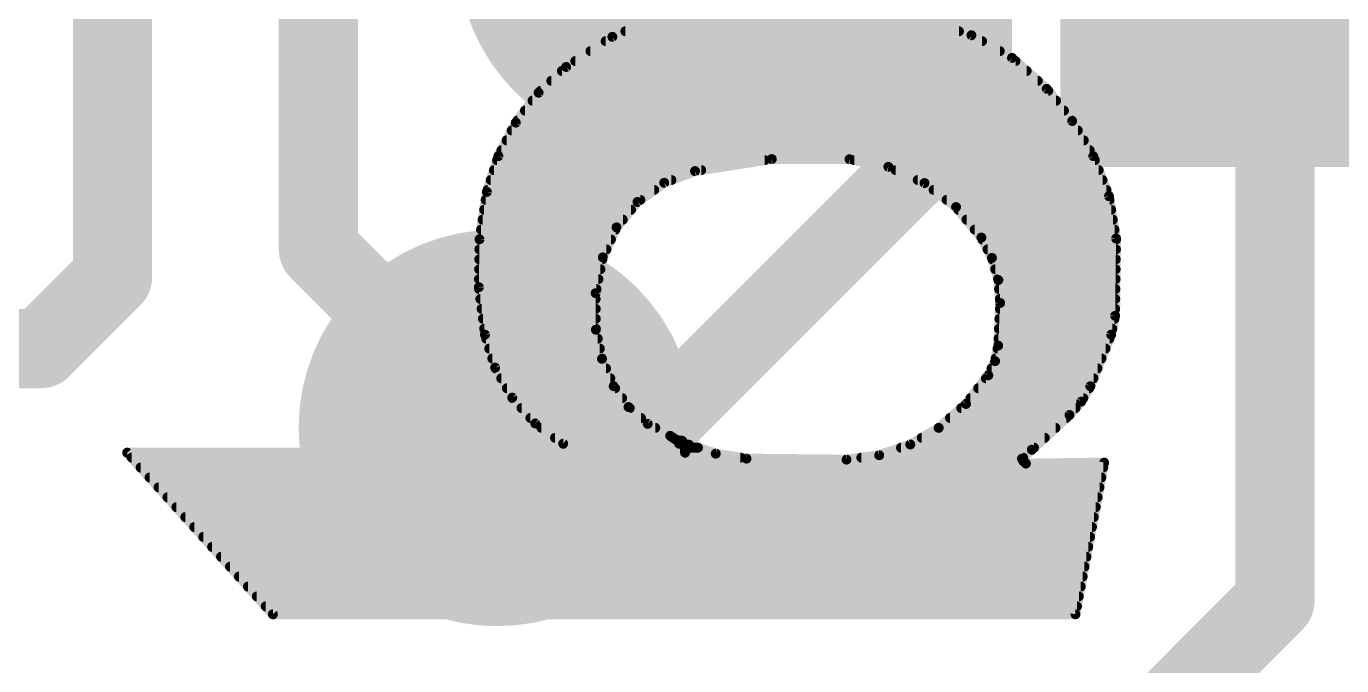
# Model space of a CAD drawing. Extents: x -3.8 to 20.4, y -39.4 to 28.1.
# Drawn here: x 11.189 to 14.561, y 7.112 to 8.75 of the extents above; entities that cross this region are included whole.
import ezdxf

# ---------------------------------------------------------------- set-up
doc = ezdxf.new("R2010")
doc.units = 0
for name, color, linetype in [('1', 12, 'CONTINUOUS'), ('16', 132, 'CONTINUOUS'), ('18', 110, 'CONTINUOUS'), ('22', 40, 'CONTINUOUS'), ('51', 53, 'CONTINUOUS')]:
    doc.layers.add(name, color=color, linetype=linetype)

# ---------------------------------------------------------------- blocks, each defined once
blk = doc.blocks.new('RECT')
blk.add_solid([(-0.5, -0.5), (0.5, -0.5), (-0.5, 0.5), (0.5, 0.5)])
blk = doc.blocks.new('ROUNDV')
at = {"const_width": 0.5}
blk.add_lwpolyline([(0, -0.25, 1), (0, 0.25, 1), (0, -0.25)], format="xyb", dxfattribs=at)

msp = doc.modelspace()

# ---------------------------------------------------------------- linework, layer by layer
at = {"layer": '1', "const_width": 0.2032}
for points in [[(11.41, 8.108), (11.41, 9.43)], [(11.938, 8.255), (11.938, 9.398)], [(14.39, 7.278), (14.39, 8.89)], [(11.938, 8.1788), (11.938, 8.255)], [(11.9888, 8.128), (11.938, 8.1788)], [(12.3952, 7.7216), (11.9888, 8.128)], [(11.303, 8.001), (11.41, 8.108)], [(11.2268, 7.9248), (11.303, 8.001)], [(7.874, 7.9248), (11.2268, 7.9248)], [(13.97, 6.858), (14.39, 7.278)]]:
    msp.add_lwpolyline(points, dxfattribs=at)
at = {"layer": '1', "const_width": 0.1016}
for points in [[(11.9888, 8.255, 1), (11.8872, 8.255)], [(11.8872, 8.255, 1), (11.9888, 8.255)], [(11.9739, 8.2147, 1), (11.9021, 8.1429)], [(11.8872, 8.1788, 1), (11.9888, 8.1788)], [(12.0247, 8.1639, 1), (11.9529, 8.0921)], [(11.4459, 8.0721, 1), (11.3741, 8.1439)], [(11.9529, 8.0921, 1), (12.0247, 8.1639)], [(11.3592, 8.108, 1), (11.4608, 8.108)], [(11.3389, 7.9651, 1), (11.2671, 8.0369)], [(11.2671, 8.0369, 1), (11.3389, 7.9651)], [(11.2268, 7.874, 1), (11.2268, 7.9756)], [(11.1909, 7.9607, 1), (11.2627, 7.8889)], [(12.3593, 7.6857, 1), (12.4311, 7.7575)], [(14.4259, 7.2421, 1), (14.3541, 7.3139)], [(14.3392, 7.278, 1), (14.4408, 7.278)]]:
    msp.add_lwpolyline(points, format="xyb", dxfattribs=at)
at = {"layer": '16', "const_width": 0.2032}
for points in [[(13.6144, 8.5344), (13.6144, 13.4112)], [(12.8016, 7.7216), (13.6144, 8.5344)], [(12.3952, 7.7216), (12.8016, 7.7216)]]:
    msp.add_lwpolyline(points, dxfattribs=at)
at = {"layer": '16', "const_width": 0.1016}
for points in [[(13.6503, 8.4985, 1), (13.5785, 8.5703)], [(13.5636, 8.5344, 1), (13.6652, 8.5344)], [(12.3952, 7.7724, 1), (12.3952, 7.6708)], [(12.8016, 7.6708, 1), (12.8016, 7.7724)], [(12.7657, 7.7575, 1), (12.8375, 7.6857)]]:
    msp.add_lwpolyline(points, format="xyb", dxfattribs=at)
at = {"layer": '22', "const_width": 0.0254}
for points in [[(13.6119, 8.7274), (13.4006, 8.7948)], [(12.8215, 8.779), (12.6914, 8.7234)], [(12.784, 8.763), (13.5003, 8.763)], [(12.6914, 8.7234), (12.573, 8.6462)], [(12.7246, 8.7376), (13.5799, 8.7376)], [(13.7159, 8.6694), (13.6119, 8.7274)], [(12.6743, 8.7122), (13.6392, 8.7122)], [(12.5963, 8.6614), (13.7249, 8.6614)], [(12.6353, 8.6868), (13.6847, 8.6868)], [(13.8049, 8.5903), (13.7159, 8.6694)], [(12.573, 8.6462), (12.5023, 8.5804)], [(12.562, 8.636), (13.7535, 8.636)], [(12.5348, 8.6106), (13.7821, 8.6106)], [(13.8702, 8.5078), (13.8049, 8.5903)], [(12.5023, 8.5804), (12.4439, 8.5036)], [(12.4866, 8.5598), (13.8291, 8.5598)], [(12.5075, 8.5852), (13.8089, 8.5852)], [(12.4673, 8.5344), (13.8492, 8.5344)], [(12.4439, 8.5036), (12.3993, 8.418)], [(12.448, 8.509), (13.8693, 8.509)], [(13.9243, 8.4176), (13.8702, 8.5078)], [(12.4202, 8.4582), (13.9, 8.4582)], [(12.4334, 8.4836), (13.8847, 8.4836)], [(12.3993, 8.418), (12.3698, 8.3261)], [(12.407, 8.4328), (13.9152, 8.4328)], [(13.9643, 8.3152), (13.9243, 8.4176)], [(12.3959, 8.4074), (13.082, 8.4074)], [(12.9032, 8.3795), (13.1001, 8.4102)], [(13.1001, 8.4102), (13.2994, 8.4099)], [(13.2994, 8.4099), (13.399, 8.3904)], [(13.3121, 8.4074), (13.9283, 8.4074)], [(13.399, 8.3904), (13.4916, 8.3488)], [(12.3796, 8.3566), (12.8429, 8.3566)], [(12.3877, 8.382), (12.9192, 8.382)], [(12.8243, 8.3496), (12.9032, 8.3795)], [(13.4176, 8.382), (13.9382, 8.382)], [(13.4742, 8.3566), (13.9481, 8.3566)], [(12.3698, 8.3261), (12.3509, 8.2048)], [(12.3714, 8.3312), (12.7987, 8.3312)], [(12.7558, 8.3004), (12.8243, 8.3496)], [(13.4916, 8.3488), (13.5724, 8.2874)], [(13.5148, 8.3312), (13.9581, 8.3312)], [(12.3666, 8.3058), (12.7633, 8.3058)], [(12.7021, 8.2352), (12.7558, 8.3004)], [(13.5482, 8.3058), (13.9659, 8.3058)], [(13.5724, 8.2874), (13.6373, 8.2093)], [(13.9827, 8.2067), (13.9643, 8.3152)], [(12.3587, 8.255), (12.7184, 8.255)], [(12.3627, 8.2804), (12.7393, 8.2804)], [(13.5783, 8.2804), (13.9702, 8.2804)], [(13.5993, 8.255), (13.9745, 8.255)], [(12.3548, 8.2296), (12.6995, 8.2296)], [(12.667, 8.1585), (12.7021, 8.2352)], [(13.6204, 8.2296), (13.9788, 8.2296)], [(12.3509, 8.2048), (12.3492, 8.0821)], [(12.3509, 8.2042), (12.6879, 8.2042)], [(13.6373, 8.2093), (13.6645, 8.157)], [(13.64, 8.2042), (13.9827, 8.2042)], [(13.9802, 8.0086), (13.9827, 8.2067)], [(12.3502, 8.1534), (12.666, 8.1534)], [(12.3505, 8.1788), (12.6763, 8.1788)], [(12.6486, 8.0667), (12.667, 8.1585)], [(13.6531, 8.1788), (13.9823, 8.1788)], [(13.6645, 8.157), (13.6808, 8.1004)], [(13.6655, 8.1534), (13.982, 8.1534)], [(12.3498, 8.128), (12.6609, 8.128)], [(13.6728, 8.128), (13.9817, 8.128)], [(12.3492, 8.0821), (12.3647, 7.9604)], [(12.3495, 8.1026), (12.6558, 8.1026)], [(13.6801, 8.1026), (13.9814, 8.1026)], [(13.6808, 8.1004), (13.6855, 8.0416)], [(12.3498, 8.0772), (12.6507, 8.0772)], [(12.353, 8.0518), (12.6487, 8.0518)], [(12.6492, 7.9731), (12.6486, 8.0667)], [(13.6826, 8.0772), (13.9811, 8.0772)], [(13.6847, 8.0518), (13.9807, 8.0518)], [(12.3563, 8.0264), (12.6489, 8.0264)], [(13.6855, 8.0416), (13.6804, 7.9324)], [(13.6848, 8.0264), (13.9804, 8.0264)], [(12.3595, 8.001), (12.649, 8.001)], [(13.6836, 8.001), (13.9786, 8.001)], [(13.97, 7.9604), (13.9802, 8.0086)], [(12.3628, 7.9756), (12.6492, 7.9756)], [(12.3647, 7.9604), (12.3911, 7.876)], [(12.3679, 7.9502), (12.654, 7.9502)], [(12.6649, 7.8984), (12.6492, 7.9731)], [(13.6812, 7.9502), (13.9659, 7.9502)], [(13.6824, 7.9756), (13.9732, 7.9756)], [(13.9167, 7.8283), (13.97, 7.9604)], [(12.3758, 7.9248), (12.6593, 7.9248)], [(13.6804, 7.9324), (13.6725, 7.8927)], [(13.6789, 7.9248), (13.9556, 7.9248)], [(12.3838, 7.8994), (12.6647, 7.8994)], [(12.6949, 7.8283), (12.6649, 7.8984)], [(13.6725, 7.8927), (13.655, 7.8562)], [(13.6738, 7.8994), (13.9454, 7.8994)], [(12.3911, 7.876), (12.4348, 7.799)], [(12.3922, 7.874), (12.6753, 7.874)], [(12.4067, 7.8486), (12.6862, 7.8486)], [(13.655, 7.8562), (13.5978, 7.783)], [(13.6491, 7.8486), (13.9249, 7.8486)], [(13.6635, 7.874), (13.9351, 7.874)], [(12.4211, 7.8232), (12.6985, 7.8232)], [(12.7328, 7.7751), (12.6949, 7.8283)], [(13.6292, 7.8232), (13.9137, 7.8232)], [(13.8934, 7.789), (13.9167, 7.8283)], [(12.4348, 7.799), (12.4938, 7.733)], [(12.4359, 7.7978), (12.7166, 7.7978)], [(13.5978, 7.783), (13.528, 7.7216)], [(13.6094, 7.7978), (13.8987, 7.7978)], [(13.8633, 7.7546), (13.8934, 7.789)], [(12.4586, 7.7724), (12.7359, 7.7724)], [(12.4813, 7.747), (12.7648, 7.747)], [(12.782, 7.732), (12.7328, 7.7751)], [(13.5569, 7.747), (13.8551, 7.747)], [(13.5858, 7.7724), (13.8789, 7.7724)], [(13.7668, 7.6657), (13.8633, 7.7546)], [(12.4938, 7.733), (12.5654, 7.681)], [(12.5095, 7.7216), (12.8015, 7.7216)], [(12.8397, 7.7013), (12.782, 7.732)], [(13.528, 7.7216), (13.4552, 7.679)], [(13.528, 7.7216), (13.8275, 7.7216)], [(12.5445, 7.6962), (12.8473, 7.6962)], [(12.5654, 7.681), (12.8626, 7.681)], [(12.8473, 7.6962), (12.8397, 7.7013)], [(12.8554, 7.6906), (12.8473, 7.6962)], [(12.8651, 7.6886), (12.8554, 7.6906)], [(12.8626, 7.681), (12.8702, 7.6886)], [(12.8702, 7.6886), (12.8651, 7.6886)], [(12.8808, 7.6775), (12.8784, 7.6745)], [(12.8843, 7.6789), (12.8808, 7.6775)], [(12.888, 7.6784), (12.8843, 7.6789)], [(12.9565, 7.6556), (12.888, 7.6784)], [(13.4552, 7.679), (13.3754, 7.6516)], [(13.4846, 7.6962), (13.7999, 7.6962)], [(12.8778, 7.6581), (11.4478, 7.6581)], [(11.4478, 7.6581), (11.8212, 7.2441)], [(11.4593, 7.6454), (13.0198, 7.6454)], [(12.8784, 7.6745), (12.8778, 7.6708)], [(12.8778, 7.6708), (12.8778, 7.6581)], [(12.8778, 7.6708), (12.9108, 7.6708)], [(13.0353, 7.6429), (12.9565, 7.6556)], [(13.2918, 7.6403), (13.0353, 7.6429)], [(13.3754, 7.6516), (13.2918, 7.6403)], [(13.3296, 7.6454), (13.7442, 7.6454)], [(13.4313, 7.6708), (13.7723, 7.6708)], [(13.7414, 7.6429), (13.7668, 7.6657)], [(13.7439, 7.6378), (13.7414, 7.6429)], [(11.4822, 7.62), (13.9498, 7.62)], [(13.7516, 7.6302), (13.7439, 7.6378)], [(13.9522, 7.6327), (13.7516, 7.6302)], [(13.8786, 7.2441), (13.9522, 7.6327)], [(11.5051, 7.5946), (13.945, 7.5946)], [(11.528, 7.5692), (13.9402, 7.5692)], [(11.5509, 7.5438), (13.9354, 7.5438)], [(11.5738, 7.5184), (13.9306, 7.5184)], [(11.5967, 7.493), (13.9257, 7.493)], [(11.6196, 7.4676), (13.9209, 7.4676)], [(11.6425, 7.4422), (13.9161, 7.4422)], [(11.6654, 7.4168), (13.9113, 7.4168)], [(11.6883, 7.3914), (13.9065, 7.3914)], [(11.7113, 7.366), (13.9017, 7.366)], [(11.7342, 7.3406), (13.8969, 7.3406)], [(11.7571, 7.3152), (13.8921, 7.3152)], [(11.78, 7.2898), (13.8873, 7.2898)], [(11.8029, 7.2644), (13.8824, 7.2644)], [(11.8212, 7.2441), (13.8786, 7.2441)]]:
    msp.add_lwpolyline(points, dxfattribs=at)
at = {"layer": '22', "const_width": 0.0127}
for points in [[(12.689, 8.7292, 1), (12.6939, 8.7176)], [(12.6949, 8.7181, 1), (12.688, 8.7287)], [(12.7246, 8.7439, 1), (12.7246, 8.7313)], [(13.5799, 8.7313, 1), (13.5799, 8.7439)], [(13.615, 8.7329, 1), (13.6088, 8.7219)], [(13.61, 8.7214, 1), (13.6138, 8.7334)], [(12.6743, 8.7186, 1), (12.6743, 8.7059)], [(13.6392, 8.7059, 1), (13.6392, 8.7186)], [(12.5963, 8.6677, 1), (12.5963, 8.6551)], [(12.6353, 8.6931, 1), (12.6353, 8.6805)], [(13.6847, 8.6805, 1), (13.6847, 8.6931)], [(13.7201, 8.6742, 1), (13.7117, 8.6647)], [(13.7128, 8.6639, 1), (13.719, 8.675)], [(13.7249, 8.6551, 1), (13.7249, 8.6677)], [(12.562, 8.6424, 1), (12.562, 8.6297)], [(12.5695, 8.6515, 1), (12.5765, 8.6409)], [(12.5773, 8.6416, 1), (12.5687, 8.6508)], [(13.7535, 8.6297, 1), (13.7535, 8.6424)], [(12.5348, 8.6169, 1), (12.5348, 8.6043)], [(13.7821, 8.6043, 1), (13.7821, 8.6169)], [(13.8099, 8.5942, 1), (13.7999, 8.5864)], [(13.8007, 8.5856, 1), (13.8091, 8.595)], [(12.4866, 8.5662, 1), (12.4866, 8.5535)], [(12.498, 8.5851, 1), (12.5067, 8.5758)], [(12.5074, 8.5766, 1), (12.4973, 8.5843)], [(12.5075, 8.5915, 1), (12.5075, 8.5789)], [(13.8089, 8.5789, 1), (13.8089, 8.5915)], [(13.8291, 8.5535, 1), (13.8291, 8.5662)], [(12.4673, 8.5407, 1), (12.4673, 8.5281)], [(13.8492, 8.5281, 1), (13.8492, 8.5407)], [(12.4388, 8.5075, 1), (12.4489, 8.4998)], [(12.4495, 8.5007, 1), (12.4382, 8.5066)], [(12.448, 8.5153, 1), (12.448, 8.5027)], [(13.8757, 8.5111, 1), (13.8648, 8.5046)], [(13.8652, 8.5039, 1), (13.8752, 8.5118)], [(13.8693, 8.5027, 1), (13.8693, 8.5153)], [(12.4202, 8.4645, 1), (12.4202, 8.4519)], [(12.4334, 8.49, 1), (12.4334, 8.4773)], [(13.8847, 8.4773, 1), (13.8847, 8.49)], [(13.9, 8.4519, 1), (13.9, 8.4645)], [(12.4053, 8.4161, 1), (12.3932, 8.42)], [(12.407, 8.4391, 1), (12.407, 8.4265)], [(13.9152, 8.4265, 1), (13.9152, 8.4391)], [(13.9302, 8.4199, 1), (13.9184, 8.4153)], [(12.3959, 8.4138, 1), (12.3959, 8.4011)], [(12.3936, 8.421, 1), (12.4049, 8.4151)], [(13.082, 8.4011, 1), (13.082, 8.4138)], [(13.1001, 8.4166, 1), (13.1001, 8.4039)], [(13.1011, 8.404, 1), (13.0991, 8.4165)], [(13.3006, 8.4161, 1), (13.2982, 8.4037)], [(13.2994, 8.4036, 1), (13.2994, 8.4162)], [(13.3121, 8.4138, 1), (13.3121, 8.4011)], [(13.4016, 8.3961, 1), (13.3964, 8.3846)], [(13.3978, 8.3841, 1), (13.4002, 8.3966)], [(13.9189, 8.4143, 1), (13.9297, 8.4209)], [(13.9283, 8.4011, 1), (13.9283, 8.4138)], [(12.3796, 8.3629, 1), (12.3796, 8.3503)], [(12.3877, 8.3883, 1), (12.3877, 8.3757)], [(12.8429, 8.3503, 1), (12.8429, 8.3629)], [(12.9022, 8.3858, 1), (12.9042, 8.3732)], [(12.9055, 8.3736, 1), (12.9009, 8.3854)], [(12.9192, 8.3757, 1), (12.9192, 8.3883)], [(13.4176, 8.3883, 1), (13.4176, 8.3757)], [(13.4742, 8.3629, 1), (13.4742, 8.3503)], [(13.9382, 8.3757, 1), (13.9382, 8.3883)], [(13.9481, 8.3503, 1), (13.9481, 8.3629)], [(12.3761, 8.3251, 1), (12.3635, 8.3271)], [(12.3638, 8.328, 1), (12.3758, 8.3242)], [(12.3714, 8.3376, 1), (12.3714, 8.3249)], [(12.7987, 8.3249, 1), (12.7987, 8.3376)], [(12.8221, 8.3555, 1), (12.8266, 8.3436)], [(12.828, 8.3444, 1), (12.8206, 8.3547)], [(13.4955, 8.3539, 1), (13.4878, 8.3437)], [(13.489, 8.343, 1), (13.4942, 8.3546)], [(13.5148, 8.3376, 1), (13.5148, 8.3249)], [(13.9581, 8.3249, 1), (13.9581, 8.3376)], [(12.3666, 8.3121, 1), (12.3666, 8.2995)], [(12.7521, 8.3055, 1), (12.7595, 8.2952)], [(12.7607, 8.2963, 1), (12.7509, 8.3044)], [(12.7633, 8.2995, 1), (12.7633, 8.3121)], [(13.5482, 8.3121, 1), (13.5482, 8.2995)], [(13.5773, 8.2914, 1), (13.5676, 8.2833)], [(13.5686, 8.2823, 1), (13.5763, 8.2924)], [(13.9706, 8.3162, 1), (13.9581, 8.3141)], [(13.9584, 8.3128, 1), (13.9703, 8.3175)], [(13.9659, 8.2995, 1), (13.9659, 8.3121)], [(12.3587, 8.2614, 1), (12.3587, 8.2487)], [(12.3627, 8.2867, 1), (12.3627, 8.2741)], [(12.7184, 8.2487, 1), (12.7184, 8.2614)], [(12.7393, 8.2741, 1), (12.7393, 8.2867)], [(13.5783, 8.2867, 1), (13.5783, 8.2741)], [(13.5993, 8.2614, 1), (13.5993, 8.2487)], [(13.9702, 8.2741, 1), (13.9702, 8.2867)], [(13.9745, 8.2487, 1), (13.9745, 8.2614)], [(12.3548, 8.2359, 1), (12.3548, 8.2233)], [(12.6972, 8.2393, 1), (12.707, 8.2312)], [(12.7079, 8.2326, 1), (12.6963, 8.2379)], [(12.6995, 8.2233, 1), (12.6995, 8.2359)], [(13.6204, 8.2359, 1), (13.6204, 8.2233)], [(13.9788, 8.2233, 1), (13.9788, 8.2359)], [(12.3572, 8.2048, 1), (12.3445, 8.2049)], [(12.3446, 8.2058, 1), (12.3572, 8.2039)], [(12.3509, 8.2105, 1), (12.3509, 8.1979)], [(12.6879, 8.1979, 1), (12.6879, 8.2105)], [(13.6429, 8.2122, 1), (13.6317, 8.2064)], [(13.6324, 8.2052, 1), (13.6422, 8.2134)], [(13.64, 8.2105, 1), (13.64, 8.1979)], [(13.989, 8.2066, 1), (13.9764, 8.2068)], [(13.9764, 8.2056, 1), (13.989, 8.2078)], [(13.9827, 8.1979, 1), (13.9827, 8.2105)], [(12.3502, 8.1597, 1), (12.3502, 8.1471)], [(12.3505, 8.1852, 1), (12.3505, 8.1725)], [(12.6612, 8.1611, 1), (12.6728, 8.1559)], [(12.6732, 8.1573, 1), (12.6608, 8.1597)], [(12.666, 8.1471, 1), (12.666, 8.1597)], [(12.6763, 8.1725, 1), (12.6763, 8.1852)], [(13.6531, 8.1852, 1), (13.6531, 8.1725)], [(13.6706, 8.1588, 1), (13.6584, 8.1552)], [(13.6588, 8.1541, 1), (13.6701, 8.1599)], [(13.6655, 8.1597, 1), (13.6655, 8.1471)], [(13.982, 8.1471, 1), (13.982, 8.1597)], [(13.9823, 8.1725, 1), (13.9823, 8.1852)], [(12.3498, 8.1343, 1), (12.3498, 8.1217)], [(12.6609, 8.1217, 1), (12.6609, 8.1343)], [(13.6728, 8.1343, 1), (13.6728, 8.1217)], [(13.9817, 8.1217, 1), (13.9817, 8.1343)], [(12.3555, 8.0829, 1), (12.3429, 8.0813)], [(12.3495, 8.109, 1), (12.3495, 8.0963)], [(12.6558, 8.0963, 1), (12.6558, 8.109)], [(13.6801, 8.109, 1), (13.6801, 8.0963)], [(13.6871, 8.1009, 1), (13.6744, 8.0998)], [(13.6747, 8.0986, 1), (13.6869, 8.1021)], [(13.9814, 8.0963, 1), (13.9814, 8.109)], [(12.3428, 8.0822, 1), (12.3555, 8.082)], [(12.3498, 8.0836, 1), (12.3498, 8.0709)], [(12.353, 8.0581, 1), (12.353, 8.0455)], [(12.655, 8.0668, 1), (12.6423, 8.0667)], [(12.6424, 8.068, 1), (12.6548, 8.0655)], [(12.6487, 8.0455, 1), (12.6487, 8.0581)], [(12.6507, 8.0709, 1), (12.6507, 8.0836)], [(13.6826, 8.0836, 1), (13.6826, 8.0709)], [(13.6847, 8.0581, 1), (13.6847, 8.0455)], [(13.9807, 8.0455, 1), (13.9807, 8.0581)], [(13.9811, 8.0709, 1), (13.9811, 8.0836)], [(12.3563, 8.0328, 1), (12.3563, 8.0201)], [(12.6489, 8.0201, 1), (12.6489, 8.0328)], [(13.6848, 8.0328, 1), (13.6848, 8.0201)], [(13.6918, 8.0413, 1), (13.6792, 8.0419)], [(13.6792, 8.0411, 1), (13.6918, 8.0421)], [(13.9804, 8.0201, 1), (13.9804, 8.0328)], [(12.3595, 8.0074, 1), (12.3595, 7.9947)], [(12.649, 7.9947, 1), (12.649, 8.0074)], [(13.6836, 8.0074, 1), (13.6836, 7.9947)], [(13.9739, 8.0087, 1), (13.9865, 8.0085)], [(13.9864, 8.0073, 1), (13.974, 8.0099)], [(13.9786, 7.9947, 1), (13.9786, 8.0074)], [(12.3628, 7.982, 1), (12.3628, 7.9692)], [(12.3708, 7.9623, 1), (12.3586, 7.9585)], [(12.3584, 7.9596, 1), (12.371, 7.9612)], [(12.3679, 7.9566, 1), (12.3679, 7.9439)], [(12.6554, 7.9744, 1), (12.643, 7.9718)], [(12.6429, 7.9731, 1), (12.6555, 7.9731)], [(12.6492, 7.9692, 1), (12.6492, 7.982)], [(12.654, 7.9439, 1), (12.654, 7.9566)], [(13.6812, 7.9566, 1), (13.6812, 7.9439)], [(13.6824, 7.982, 1), (13.6824, 7.9692)], [(13.9638, 7.9617, 1), (13.9762, 7.9591)], [(13.9759, 7.958, 1), (13.9641, 7.9628)], [(13.9659, 7.9439, 1), (13.9659, 7.9566)], [(13.9732, 7.9692, 1), (13.9732, 7.982)], [(12.3758, 7.9312, 1), (12.3758, 7.9184)], [(12.6593, 7.9184, 1), (12.6593, 7.9312)], [(13.6789, 7.9312, 1), (13.6789, 7.9184)], [(13.6741, 7.9327, 1), (13.6867, 7.9321)], [(13.6866, 7.9312, 1), (13.6742, 7.9336)], [(13.9556, 7.9184, 1), (13.9556, 7.9312)], [(12.3838, 7.9058, 1), (12.3838, 7.893)], [(12.6707, 7.9009, 1), (12.659, 7.8959)], [(12.6587, 7.8971, 1), (12.6711, 7.8997)], [(12.6647, 7.893, 1), (12.6647, 7.9058)], [(13.6662, 7.894, 1), (13.6787, 7.8915)], [(13.6782, 7.89, 1), (13.6667, 7.8955)], [(13.6738, 7.9058, 1), (13.6738, 7.893)], [(13.9454, 7.893, 1), (13.9454, 7.9058)], [(12.3967, 7.8791, 1), (12.3856, 7.8728)], [(12.3851, 7.8741, 1), (12.3972, 7.8778)], [(12.3922, 7.8804, 1), (12.3922, 7.8677)], [(12.4067, 7.855, 1), (12.4067, 7.8422)], [(12.6753, 7.8677, 1), (12.6753, 7.8804)], [(12.6862, 7.8422, 1), (12.6862, 7.855)], [(13.6491, 7.855, 1), (13.6491, 7.8422)], [(13.6493, 7.8589, 1), (13.6607, 7.8535)], [(13.66, 7.8523, 1), (13.65, 7.8601)], [(13.6635, 7.8804, 1), (13.6635, 7.8677)], [(13.9249, 7.8422, 1), (13.9249, 7.855)], [(13.9351, 7.8677, 1), (13.9351, 7.8804)], [(12.4211, 7.8296, 1), (12.4211, 7.8168)], [(12.7001, 7.832, 1), (12.6897, 7.8246)], [(12.6891, 7.8258, 1), (12.7007, 7.8308)], [(12.6985, 7.8168, 1), (12.6985, 7.8296)], [(13.6292, 7.8296, 1), (13.6292, 7.8168)], [(13.9108, 7.8307, 1), (13.9226, 7.8259)], [(13.9222, 7.8251, 1), (13.9112, 7.8315)], [(13.9137, 7.8168, 1), (13.9137, 7.8296)], [(12.4396, 7.8032, 1), (12.4301, 7.7948)], [(12.4293, 7.7959, 1), (12.4404, 7.8021)], [(12.4359, 7.8042, 1), (12.4359, 7.7915)], [(12.7166, 7.7915, 1), (12.7166, 7.8042)], [(13.5928, 7.7869, 1), (13.6028, 7.779)], [(13.602, 7.7782, 1), (13.5936, 7.7877)], [(13.6094, 7.8042, 1), (13.6094, 7.7915)], [(13.888, 7.7922, 1), (13.8989, 7.7857)], [(13.8982, 7.7848, 1), (13.8887, 7.7931)], [(13.8987, 7.7915, 1), (13.8987, 7.8042)], [(12.4586, 7.7788, 1), (12.4586, 7.766)], [(12.4813, 7.7534, 1), (12.4813, 7.7407)], [(12.737, 7.7798, 1), (12.7287, 7.7703)], [(12.7277, 7.7714, 1), (12.738, 7.7788)], [(12.7359, 7.766, 1), (12.7359, 7.7788)], [(12.7648, 7.7407, 1), (12.7648, 7.7534)], [(13.5569, 7.7534, 1), (13.5569, 7.7407)], [(13.5858, 7.7788, 1), (13.5858, 7.766)], [(13.8551, 7.7407, 1), (13.8551, 7.7534)], [(13.8585, 7.7588, 1), (13.8681, 7.7504)], [(13.8676, 7.7499, 1), (13.859, 7.7593)], [(13.8789, 7.766, 1), (13.8789, 7.7788)], [(12.4975, 7.7382, 1), (12.4901, 7.7279)], [(12.4891, 7.7288, 1), (12.4985, 7.7373)], [(12.5095, 7.728, 1), (12.5095, 7.7153)], [(12.785, 7.7376, 1), (12.779, 7.7264)], [(12.7778, 7.7272, 1), (12.7862, 7.7367)], [(12.8015, 7.7153, 1), (12.8015, 7.728)], [(13.528, 7.728, 1), (13.528, 7.7153)], [(13.5238, 7.7264, 1), (13.5322, 7.7168)], [(13.5312, 7.7161, 1), (13.5248, 7.7271)], [(13.8275, 7.7153, 1), (13.8275, 7.728)], [(12.5445, 7.7026, 1), (12.5445, 7.6898)], [(12.5654, 7.6874, 1), (12.5654, 7.6746)], [(12.5617, 7.6759, 1), (12.5691, 7.6861)], [(12.8432, 7.7066, 1), (12.8362, 7.696)], [(12.8367, 7.6957, 1), (12.8427, 7.7069)], [(12.8509, 7.7014, 1), (12.8437, 7.691)], [(12.8438, 7.6909, 1), (12.8508, 7.7015)], [(12.8473, 7.6898, 1), (12.8473, 7.7026)], [(12.8567, 7.6968, 1), (12.8542, 7.6844)], [(12.8518, 7.6854, 1), (12.859, 7.6958)], [(12.8581, 7.6855, 1), (12.8671, 7.6765)], [(12.8651, 7.695, 1), (12.8651, 7.6822)], [(12.8626, 7.6746, 1), (12.8626, 7.6874)], [(12.8638, 7.6824, 1), (12.8664, 7.6948)], [(12.8747, 7.6841, 1), (12.8657, 7.6931)], [(12.8702, 7.6822, 1), (12.8702, 7.695)], [(12.8784, 7.6834, 1), (12.8831, 7.6716)], [(12.8857, 7.6735, 1), (12.8758, 7.6814)], [(12.8851, 7.6852, 1), (12.8834, 7.6726)], [(12.89, 7.6844, 1), (12.886, 7.6724)], [(12.8866, 7.673, 1), (12.8819, 7.6848)], [(12.8872, 7.6721, 1), (12.8888, 7.6847)], [(13.452, 7.6845, 1), (13.4584, 7.6735)], [(13.4572, 7.673, 1), (13.4531, 7.685)], [(13.4846, 7.7026, 1), (13.4846, 7.6898)], [(13.7999, 7.6898, 1), (13.7999, 7.7026)], [(11.4478, 7.6645, 1), (11.4478, 7.6517)], [(11.4525, 7.6624, 1), (11.4431, 7.6538)], [(11.4593, 7.6518, 1), (11.4593, 7.6391)], [(12.8778, 7.6772, 1), (12.8778, 7.6645)], [(12.8715, 7.6718, 1), (12.8841, 7.6698)], [(12.8841, 7.6708, 1), (12.8715, 7.6708)], [(12.8715, 7.6581, 1), (12.8841, 7.6581)], [(12.8734, 7.6785, 1), (12.8834, 7.6706)], [(12.8847, 7.6735, 1), (12.8721, 7.6755)], [(12.8778, 7.6517, 1), (12.8778, 7.6645)], [(12.9108, 7.6645, 1), (12.9108, 7.6772)], [(12.9575, 7.6619, 1), (12.9555, 7.6493)], [(12.9545, 7.6496, 1), (12.9585, 7.6616)], [(13.0198, 7.6391, 1), (13.0198, 7.6518)], [(13.0354, 7.6492, 1), (13.0352, 7.6366)], [(13.0343, 7.6366, 1), (13.0363, 7.6492)], [(13.3296, 7.6518, 1), (13.3296, 7.6391)], [(13.3733, 7.6576, 1), (13.3775, 7.6456)], [(13.3763, 7.6453, 1), (13.3746, 7.6579)], [(13.4313, 7.6772, 1), (13.4313, 7.6645)], [(13.7471, 7.6457, 1), (13.7357, 7.6401)], [(13.7442, 7.6391, 1), (13.7442, 7.6518)], [(13.7625, 7.6704, 1), (13.7711, 7.661)], [(13.771, 7.661, 1), (13.7626, 7.6704)], [(13.7723, 7.6645, 1), (13.7723, 7.6772)], [(11.4822, 7.6264, 1), (11.4822, 7.6136)], [(13.291, 7.6466, 1), (13.2926, 7.634)], [(13.2917, 7.634, 1), (13.2919, 7.6466)], [(13.7372, 7.6476, 1), (13.7456, 7.6382)], [(13.7484, 7.6423, 1), (13.7394, 7.6333)], [(13.7382, 7.635, 1), (13.7496, 7.6406)], [(13.7515, 7.6365, 1), (13.7517, 7.6239)], [(13.7471, 7.6257, 1), (13.7561, 7.6347)], [(13.9584, 7.6315, 1), (13.946, 7.6339)], [(13.9498, 7.6136, 1), (13.9498, 7.6264)], [(13.9523, 7.6264, 1), (13.9521, 7.639)], [(11.5051, 7.601, 1), (11.5051, 7.5883)], [(13.945, 7.5883, 1), (13.945, 7.601)], [(11.528, 7.5756, 1), (11.528, 7.5629)], [(11.5509, 7.5502, 1), (11.5509, 7.5374)], [(13.9354, 7.5374, 1), (13.9354, 7.5502)], [(13.9402, 7.5629, 1), (13.9402, 7.5756)], [(11.5738, 7.5248, 1), (11.5738, 7.5121)], [(13.9306, 7.5121, 1), (13.9306, 7.5248)], [(11.5967, 7.4994, 1), (11.5967, 7.4867)], [(13.9257, 7.4867, 1), (13.9257, 7.4994)], [(11.6196, 7.474, 1), (11.6196, 7.4612)], [(11.6425, 7.4486, 1), (11.6425, 7.4359)], [(13.9161, 7.4359, 1), (13.9161, 7.4486)], [(13.9209, 7.4612, 1), (13.9209, 7.474)], [(11.6654, 7.4232, 1), (11.6654, 7.4104)], [(13.9113, 7.4104, 1), (13.9113, 7.4232)], [(11.6883, 7.3978, 1), (11.6883, 7.385)], [(13.9065, 7.385, 1), (13.9065, 7.3978)], [(11.7113, 7.3724, 1), (11.7113, 7.3597)], [(11.7342, 7.347, 1), (11.7342, 7.3342)], [(13.8969, 7.3342, 1), (13.8969, 7.347)], [(13.9017, 7.3597, 1), (13.9017, 7.3724)], [(11.7571, 7.3216, 1), (11.7571, 7.3088)], [(13.8921, 7.3088, 1), (13.8921, 7.3216)], [(11.78, 7.2962, 1), (11.78, 7.2835)], [(13.8873, 7.2835, 1), (13.8873, 7.2962)], [(11.8029, 7.2708, 1), (11.8029, 7.258)], [(11.8212, 7.2505, 1), (11.8212, 7.2378)], [(11.8165, 7.2398, 1), (11.8259, 7.2484)], [(13.8724, 7.2453, 1), (13.8848, 7.2429)], [(13.8786, 7.2378, 1), (13.8786, 7.2505)], [(13.8824, 7.258, 1), (13.8824, 7.2708)]]:
    msp.add_lwpolyline(points, format="xyb", dxfattribs=at)

# ---------------------------------------------------------------- block references
at = {"layer": '1', "xscale": 1.1}
msp.add_blockref('RECT', (14.39, 8.89), dxfattribs=at)
at = {"layer": '18', "xscale": 1.016, "yscale": 1.016}
for p in [(12.8016, 8.9408), (12.8016, 8.9408), (12.3952, 7.7216), (12.3952, 7.7216)]:
    msp.add_blockref('ROUNDV', p, dxfattribs=at)
at = {"layer": '51', "xscale": 0.5001, "yscale": 0.95}
msp.add_blockref('RECT', (14.6519, 8.8951), dxfattribs=at)

doc.saveas('drawing.dxf')
